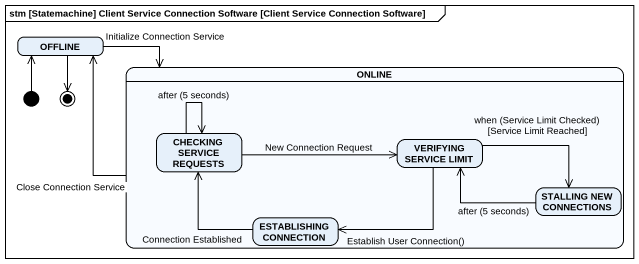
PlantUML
@startuml
mainframe stm [Statemachine] Client Service Connection Software [Client Service Connection Software]
hide empty description
state OFFLINE
state ONLINE {
  state "CHECKING SERVICE REQUESTS" as CHECKING_SERVICE_REQUESTS
  state "VERIFYING SERVICE LIMIT" as VERIFYING_SERVICE_LIMIT
  state "STALLING NEW CONNECTIONS" as STALLING_NEW_CONNECTIONS
  state "ESTABLISHING CONNECTION" as ESTABLISHING_CONNECTION
}
[*] -up-> OFFLINE
OFFLINE -right-> ONLINE : Initialize Connection Service
ONLINE -left-> OFFLINE : Close Connection Service
CHECKING_SERVICE_REQUESTS --> CHECKING_SERVICE_REQUESTS : after (5 seconds)
CHECKING_SERVICE_REQUESTS -right-> VERIFYING_SERVICE_LIMIT : New Connection Request
VERIFYING_SERVICE_LIMIT -right-> STALLING_NEW_CONNECTIONS : when (Service Limit Checked) [Service Limit Reached]
VERIFYING_SERVICE_LIMIT -left-> ESTABLISHING_CONNECTION : Establish User Connection()
STALLING_NEW_CONNECTIONS -left-> VERIFYING_SERVICE_LIMIT : after (5 seconds)
ESTABLISHING_CONNECTION -up-> CHECKING_SERVICE_REQUESTS : Connection Established
OFFLINE --> [*]
@enduml
